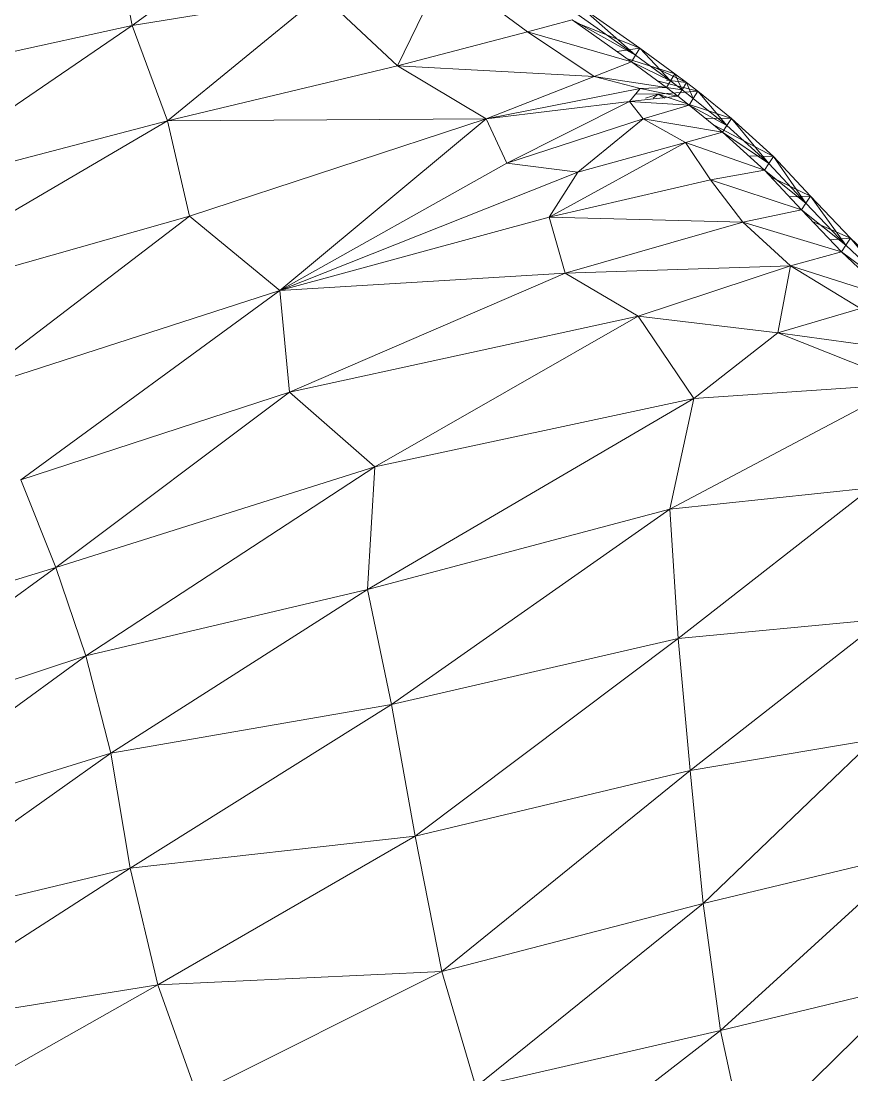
# Model space of a CAD drawing. Header units: millimetres. Extents: x -8591 to 7092, y -1621 to 14390.
# Drawn here: x -4763.1 to -4694.8, y 2988.5 to 3075.2 of the extents above; entities that cross this region are included whole.
import ezdxf

# ---------------------------------------------------------------- set-up
doc = ezdxf.new("R2010")
doc.units = ezdxf.units.MM
doc.layers.add('G-IMPT', color=8, linetype='Continuous', lineweight=9)
doc.layers.add('I-FURN', color=30, linetype='Continuous', lineweight=9)

# ---------------------------------------------------------------- blocks, each defined once
blk = doc.blocks.new('Artificial banana plant 1500mm - Family 4__C1-728657-Begane grond')
at = {"layer": 'G-IMPT'}
for p, q in [((-342.888, 426.482), (-341.158, 417.9)), ((-342.888, 426.482), (-341.158, 417.9)), ((-329.618, 426.429), (-341.158, 417.9)), ((-329.618, 426.429), (-341.158, 417.9)), ((-315.538, 422.467), (-319.368, 414.583)), ((-315.538, 422.467), (-319.368, 414.583)), ((-315.538, 422.467), (-308.668, 417.385)), ((-315.538, 422.467), (-308.668, 417.385)), ((-325.598, 420.443), (-341.158, 417.9)), ((-325.598, 420.443), (-341.158, 417.9)), ((-325.598, 420.443), (-338.278, 410.076)), ((-325.598, 420.443), (-338.278, 410.076)), ((-325.598, 420.443), (-319.368, 414.583)), ((-325.598, 420.443), (-319.368, 414.583)), ((-304.688, 418.921), (-299.788, 415.459)), ((-299.788, 415.459), (-304.688, 418.921)), ((-299.448, 416.044), (-304.358, 419.497)), ((-299.448, 416.044), (-304.358, 419.497)), ((-299.788, 415.459), (-304.358, 419.497)), ((-299.788, 415.459), (-304.358, 419.497)), ((-341.158, 417.9), (-362.108, 413.36)), ((-341.158, 417.9), (-362.108, 413.36)), ((-361.558, 403.99), (-341.158, 417.9)), ((-361.558, 403.99), (-341.158, 417.9)), ((-338.278, 410.076), (-341.158, 417.9)), ((-338.278, 410.076), (-341.158, 417.9)), ((-305.008, 418.386), (-308.668, 417.385)), ((-305.008, 418.386), (-308.668, 417.385)), ((-305.008, 418.386), (-299.788, 415.459)), ((-305.008, 418.386), (-299.788, 415.459)), ((-305.008, 418.386), (-300.118, 414.918)), ((-305.008, 418.386), (-300.118, 414.918)), ((-299.448, 416.044), (-304.697, 418.166)), ((-299.448, 416.044), (-304.697, 418.166)), ((-308.668, 417.385), (-319.368, 414.583)), ((-308.668, 417.385), (-319.368, 414.583)), ((-300.118, 414.918), (-308.668, 417.385)), ((-300.118, 414.918), (-308.668, 417.385)), ((-308.668, 417.385), (-303.178, 413.709)), ((-308.668, 417.385), (-303.178, 413.709)), ((-299.448, 416.044), (-301.327, 415.775)), ((-299.448, 416.044), (-301.327, 415.775)), ((-299.788, 415.459), (-300.118, 414.918)), ((-299.788, 415.459), (-300.118, 414.918)), ((-299.448, 416.044), (-299.788, 415.459)), ((-299.448, 416.044), (-299.788, 415.459)), ((-299.788, 415.459), (-296.918, 413.353)), ((-296.918, 413.353), (-299.788, 415.459)), ((-296.558, 413.94), (-299.448, 416.044)), ((-296.558, 413.94), (-299.448, 416.044)), ((-296.918, 413.353), (-299.448, 416.044)), ((-296.918, 413.353), (-299.448, 416.044)), ((-319.368, 414.583), (-338.278, 410.076)), ((-319.368, 414.583), (-338.278, 410.076)), ((-303.178, 413.709), (-319.368, 414.583)), ((-303.178, 413.709), (-319.368, 414.583)), ((-319.368, 414.583), (-312.068, 410.224)), ((-319.368, 414.583), (-312.068, 410.224)), ((-300.118, 414.918), (-303.178, 413.709)), ((-300.118, 414.918), (-303.178, 413.709)), ((-296.558, 413.94), (-300.521, 415.203)), ((-296.558, 413.94), (-300.521, 415.203)), ((-300.118, 414.918), (-296.918, 413.353)), ((-300.118, 414.918), (-296.918, 413.353)), ((-300.118, 414.918), (-297.248, 412.808)), ((-300.118, 414.918), (-297.248, 412.808)), ((-295.608, 413.222), (-298.348, 414.499)), ((-295.608, 413.222), (-298.348, 414.499)), ((-303.178, 413.709), (-312.068, 410.224)), ((-303.178, 413.709), (-312.068, 410.224)), ((-297.248, 412.808), (-303.178, 413.709)), ((-297.248, 412.808), (-303.178, 413.709)), ((-303.178, 413.709), (-299.408, 412.739)), ((-303.178, 413.709), (-299.408, 412.739)), ((-296.558, 413.94), (-296.918, 413.353)), ((-296.558, 413.94), (-296.918, 413.353)), ((-295.608, 413.222), (-296.558, 413.94)), ((-295.608, 413.222), (-296.558, 413.94)), ((-295.968, 412.633), (-296.558, 413.94)), ((-295.968, 412.633), (-296.558, 413.94)), ((-299.408, 412.739), (-312.068, 410.224)), ((-299.408, 412.739), (-312.068, 410.224)), ((-299.408, 412.739), (-300.298, 411.67)), ((-299.408, 412.739), (-300.298, 411.67)), ((-297.248, 412.808), (-299.408, 412.739)), ((-297.248, 412.808), (-299.408, 412.739)), ((-296.308, 412.087), (-299.408, 412.739)), ((-296.308, 412.087), (-299.408, 412.739)), ((-294.678, 412.5), (-298.009, 413.367)), ((-294.678, 412.5), (-298.009, 413.367)), ((-296.918, 413.353), (-297.248, 412.808)), ((-296.918, 413.353), (-297.248, 412.808)), ((-297.248, 412.808), (-295.968, 412.633)), ((-297.248, 412.808), (-295.968, 412.633)), ((-297.248, 412.808), (-296.308, 412.087)), ((-297.248, 412.808), (-296.308, 412.087)), ((-295.608, 413.222), (-297.238, 413.422)), ((-295.608, 413.222), (-297.238, 413.422)), ((-296.918, 413.353), (-295.968, 412.633)), ((-295.968, 412.633), (-296.918, 413.353)), ((-295.608, 413.222), (-295.968, 412.633)), ((-295.608, 413.222), (-295.968, 412.633)), ((-294.678, 412.5), (-295.608, 413.222)), ((-294.678, 412.5), (-295.608, 413.222)), ((-295.038, 411.911), (-295.608, 413.222)), ((-295.038, 411.911), (-295.608, 413.222)), ((-296.308, 412.087), (-300.298, 411.67)), ((-296.308, 412.087), (-300.298, 411.67)), ((-297.938, 412.254), (-299.788, 412.282)), ((-297.938, 412.254), (-299.788, 412.282)), ((-297.938, 412.254), (-298.973, 411.937)), ((-297.938, 412.254), (-298.973, 411.937)), ((-297.938, 412.254), (-298.344, 411.937)), ((-297.938, 412.254), (-298.344, 411.937)), ((-294.678, 412.5), (-297.938, 412.254)), ((-294.678, 412.5), (-297.938, 412.254)), ((-291.908, 410.265), (-297.938, 412.254)), ((-291.908, 410.265), (-297.938, 412.254)), ((-297.374, 411.937), (-297.938, 412.254)), ((-297.374, 411.937), (-297.938, 412.254)), ((-295.968, 412.633), (-296.308, 412.087)), ((-295.968, 412.633), (-296.308, 412.087)), ((-296.308, 412.087), (-295.378, 411.364)), ((-296.308, 412.087), (-295.378, 411.364)), ((-295.968, 412.633), (-295.038, 411.911)), ((-295.038, 411.911), (-295.968, 412.633)), ((-295.038, 411.911), (-295.378, 411.364)), ((-295.038, 411.911), (-295.378, 411.364)), ((-294.678, 412.5), (-295.038, 411.911)), ((-294.678, 412.5), (-295.038, 411.911)), ((-295.038, 411.911), (-292.278, 409.676)), ((-292.278, 409.676), (-295.038, 411.911)), ((-291.908, 410.265), (-294.678, 412.5)), ((-291.908, 410.265), (-294.678, 412.5)), ((-292.278, 409.676), (-294.678, 412.5)), ((-292.278, 409.676), (-294.678, 412.5)), ((-300.298, 411.67), (-312.068, 410.224)), ((-300.298, 411.67), (-312.068, 410.224)), ((-300.298, 411.67), (-310.368, 406.584)), ((-300.298, 411.67), (-310.368, 406.584)), ((-295.378, 411.364), (-300.298, 411.67)), ((-295.378, 411.364), (-300.298, 411.67)), ((-300.298, 411.67), (-299.158, 410.243)), ((-300.298, 411.67), (-299.158, 410.243)), ((-295.378, 411.364), (-299.158, 410.243)), ((-295.378, 411.364), (-299.158, 410.243)), ((-295.378, 411.364), (-292.278, 409.676)), ((-295.378, 411.364), (-292.278, 409.676)), ((-295.378, 411.364), (-292.628, 409.129)), ((-295.378, 411.364), (-292.628, 409.129)), ((-365.948, 393.823), (-338.278, 410.076)), ((-365.948, 393.823), (-338.278, 410.076)), ((-338.278, 410.076), (-361.558, 403.99)), ((-338.278, 410.076), (-361.558, 403.99)), ((-312.068, 410.224), (-338.278, 410.076)), ((-312.068, 410.224), (-338.278, 410.076)), ((-336.458, 402.236), (-338.278, 410.076)), ((-336.458, 402.236), (-338.278, 410.076)), ((-312.068, 410.224), (-336.458, 402.236)), ((-312.068, 410.224), (-336.458, 402.236)), ((-312.068, 410.224), (-329.018, 396.117)), ((-312.068, 410.224), (-329.018, 396.117)), ((-312.068, 410.224), (-310.368, 406.584)), ((-312.068, 410.224), (-310.368, 406.584)), ((-299.158, 410.243), (-310.368, 406.584)), ((-299.158, 410.243), (-310.368, 406.584)), ((-299.158, 410.243), (-304.528, 405.853)), ((-299.158, 410.243), (-304.528, 405.853)), ((-292.628, 409.129), (-299.158, 410.243)), ((-292.628, 409.129), (-299.158, 410.243)), ((-299.158, 410.243), (-295.678, 408.292)), ((-299.158, 410.243), (-295.678, 408.292)), ((-291.908, 410.265), (-294.045, 410.281)), ((-291.908, 410.265), (-294.045, 410.281)), ((-291.908, 410.265), (-292.278, 409.676)), ((-291.908, 410.265), (-292.278, 409.676)), ((-288.458, 407.141), (-291.908, 410.265)), ((-288.458, 407.141), (-291.908, 410.265)), ((-288.838, 406.551), (-291.908, 410.265)), ((-288.838, 406.551), (-291.908, 410.265)), ((-288.458, 407.141), (-293.336, 409.705)), ((-288.458, 407.141), (-293.336, 409.705)), ((-292.278, 409.676), (-292.628, 409.129)), ((-292.278, 409.676), (-292.628, 409.129)), ((-292.278, 409.676), (-288.838, 406.551)), ((-288.838, 406.551), (-292.278, 409.676)), ((-292.628, 409.129), (-295.678, 408.292)), ((-292.628, 409.129), (-295.678, 408.292)), ((-292.628, 409.129), (-288.838, 406.551)), ((-292.628, 409.129), (-288.838, 406.551)), ((-292.628, 409.129), (-289.188, 406.005)), ((-292.628, 409.129), (-289.188, 406.005)), ((-295.678, 408.292), (-306.878, 402.145)), ((-295.678, 408.292), (-306.878, 402.145)), ((-295.678, 408.292), (-304.528, 405.853)), ((-295.678, 408.292), (-304.528, 405.853)), ((-289.188, 406.005), (-295.678, 408.292)), ((-289.188, 406.005), (-295.678, 408.292)), ((-295.678, 408.292), (-293.618, 405.225)), ((-295.678, 408.292), (-293.618, 405.225)), ((-310.368, 406.584), (-329.018, 396.117)), ((-310.368, 406.584), (-329.018, 396.117)), ((-310.368, 406.584), (-304.528, 405.853)), ((-310.368, 406.584), (-304.528, 405.853)), ((-288.458, 407.141), (-290.501, 407.197)), ((-288.458, 407.141), (-290.501, 407.197)), ((-288.458, 407.141), (-288.838, 406.551)), ((-288.458, 407.141), (-288.838, 406.551)), ((-285.398, 403.879), (-288.458, 407.141)), ((-285.398, 403.879), (-288.458, 407.141)), ((-285.778, 403.292), (-288.458, 407.141)), ((-285.778, 403.292), (-288.458, 407.141)), ((-304.528, 405.853), (-329.018, 396.117)), ((-304.528, 405.853), (-329.018, 396.117)), ((-304.528, 405.853), (-306.878, 402.145)), ((-304.528, 405.853), (-306.878, 402.145)), ((-289.188, 406.005), (-293.618, 405.225)), ((-289.188, 406.005), (-293.618, 405.225)), ((-288.838, 406.551), (-289.188, 406.005)), ((-288.838, 406.551), (-289.188, 406.005)), ((-289.188, 406.005), (-285.778, 403.292)), ((-289.188, 406.005), (-285.778, 403.292)), ((-289.188, 406.005), (-286.138, 402.746)), ((-289.188, 406.005), (-286.138, 402.746)), ((-288.838, 406.551), (-285.778, 403.292)), ((-285.778, 403.292), (-288.838, 406.551)), ((-293.618, 405.225), (-306.878, 402.145)), ((-293.618, 405.225), (-306.878, 402.145)), ((-286.138, 402.746), (-293.618, 405.225)), ((-286.138, 402.746), (-293.618, 405.225)), ((-293.618, 405.225), (-290.958, 401.742)), ((-293.618, 405.225), (-290.958, 401.742)), ((-285.398, 403.879), (-288.694, 405.477)), ((-285.398, 403.879), (-288.694, 405.477)), ((-285.398, 403.879), (-287.152, 403.83)), ((-285.398, 403.879), (-287.152, 403.83)), ((-285.778, 403.292), (-286.138, 402.746)), ((-285.778, 403.292), (-286.138, 402.746)), ((-285.398, 403.879), (-285.778, 403.292)), ((-285.398, 403.879), (-285.778, 403.292)), ((-285.778, 403.292), (-282.508, 399.831)), ((-282.508, 399.831), (-285.778, 403.292)), ((-282.118, 400.415), (-285.398, 403.879)), ((-282.118, 400.415), (-285.398, 403.879)), ((-282.508, 399.831), (-285.398, 403.879)), ((-282.508, 399.831), (-285.398, 403.879)), ((-286.138, 402.746), (-290.958, 401.742)), ((-286.138, 402.746), (-290.958, 401.742)), ((-286.138, 402.746), (-282.508, 399.831)), ((-286.138, 402.746), (-282.508, 399.831)), ((-286.138, 402.746), (-282.868, 399.286)), ((-286.138, 402.746), (-282.868, 399.286)), ((-365.948, 393.823), (-336.458, 402.236)), ((-365.948, 393.823), (-336.458, 402.236)), ((-355.728, 387.48), (-336.458, 402.236)), ((-355.728, 387.48), (-336.458, 402.236)), ((-336.458, 402.236), (-329.018, 396.117)), ((-336.458, 402.236), (-329.018, 396.117)), ((-306.878, 402.145), (-329.018, 396.117)), ((-306.878, 402.145), (-329.018, 396.117)), ((-290.958, 401.742), (-306.878, 402.145)), ((-290.958, 401.742), (-306.878, 402.145)), ((-306.878, 402.145), (-305.588, 397.543)), ((-306.878, 402.145), (-305.588, 397.543)), ((-290.958, 401.742), (-305.588, 397.543)), ((-290.958, 401.742), (-305.588, 397.543)), ((-282.868, 399.286), (-290.958, 401.742)), ((-282.868, 399.286), (-290.958, 401.742)), ((-290.958, 401.742), (-287.048, 398.136)), ((-290.958, 401.742), (-287.048, 398.136)), ((-282.118, 400.415), (-285.242, 401.798)), ((-282.118, 400.415), (-285.242, 401.798)), ((-282.118, 400.415), (-283.813, 400.286)), ((-282.118, 400.415), (-283.813, 400.286)), ((-282.508, 399.831), (-282.868, 399.286)), ((-282.508, 399.831), (-282.868, 399.286)), ((-282.118, 400.415), (-282.508, 399.831)), ((-282.118, 400.415), (-282.508, 399.831)), ((-282.508, 399.831), (-278.498, 396.047)), ((-278.498, 396.047), (-282.508, 399.831)), ((-278.118, 396.627), (-282.118, 400.415)), ((-278.118, 396.627), (-282.118, 400.415)), ((-278.498, 396.047), (-282.118, 400.415)), ((-278.498, 396.047), (-282.118, 400.415)), ((-282.868, 399.286), (-287.048, 398.136)), ((-282.868, 399.286), (-287.048, 398.136)), ((-282.868, 399.286), (-278.498, 396.047)), ((-282.868, 399.286), (-278.498, 396.047)), ((-282.868, 399.286), (-278.858, 395.511)), ((-282.868, 399.286), (-278.858, 395.511)), ((-287.048, 398.136), (-305.588, 397.543)), ((-287.048, 398.136), (-305.588, 397.543)), ((-287.048, 398.136), (-299.578, 394.013)), ((-287.048, 398.136), (-299.578, 394.013)), ((-287.048, 398.136), (-288.098, 392.621)), ((-287.048, 398.136), (-288.098, 392.621)), ((-278.858, 395.511), (-287.048, 398.136)), ((-278.858, 395.511), (-287.048, 398.136)), ((-287.048, 398.136), (-281.298, 394.635)), ((-287.048, 398.136), (-281.298, 394.635)), ((-305.588, 397.543), (-329.018, 396.117)), ((-305.588, 397.543), (-329.018, 396.117)), ((-305.588, 397.543), (-328.228, 387.748)), ((-305.588, 397.543), (-328.228, 387.748)), ((-305.588, 397.543), (-299.578, 394.013)), ((-305.588, 397.543), (-299.578, 394.013)), ((-355.728, 387.48), (-329.018, 396.117)), ((-355.728, 387.48), (-329.018, 396.117)), ((-329.018, 396.117), (-350.318, 380.535)), ((-329.018, 396.117), (-350.318, 380.535)), ((-329.018, 396.117), (-328.228, 387.748)), ((-329.018, 396.117), (-328.228, 387.748)), ((-281.298, 394.635), (-288.098, 392.621)), ((-281.298, 394.635), (-288.098, 392.621)), ((-299.578, 394.013), (-328.228, 387.748)), ((-299.578, 394.013), (-328.228, 387.748)), ((-299.578, 394.013), (-321.218, 381.614)), ((-299.578, 394.013), (-321.218, 381.614)), ((-299.578, 394.013), (-288.098, 392.621)), ((-299.578, 394.013), (-288.098, 392.621)), ((-299.578, 394.013), (-294.998, 387.237)), ((-299.578, 394.013), (-294.998, 387.237)), ((-288.098, 392.621), (-294.998, 387.237)), ((-288.098, 392.621), (-294.998, 387.237)), ((-277.988, 391.252), (-288.098, 392.621)), ((-277.988, 391.252), (-288.098, 392.621)), ((-277.528, 388.431), (-288.098, 392.621)), ((-277.528, 388.431), (-288.098, 392.621)), ((-277.528, 388.431), (-296.978, 378.122)), ((-277.528, 388.431), (-296.978, 378.122)), ((-277.528, 388.431), (-294.998, 387.237)), ((-277.528, 388.431), (-294.998, 387.237)), ((-328.228, 387.748), (-350.318, 380.535)), ((-328.228, 387.748), (-350.318, 380.535)), ((-328.228, 387.748), (-347.458, 373.314)), ((-328.228, 387.748), (-347.458, 373.314)), ((-328.228, 387.748), (-321.218, 381.614)), ((-328.228, 387.748), (-321.218, 381.614)), ((-294.998, 387.237), (-321.838, 371.514)), ((-294.998, 387.237), (-321.838, 371.514)), ((-294.998, 387.237), (-321.218, 381.614)), ((-294.998, 387.237), (-321.218, 381.614)), ((-294.998, 387.237), (-296.978, 378.122)), ((-294.998, 387.237), (-296.978, 378.122)), ((-321.218, 381.614), (-347.458, 373.314)), ((-321.218, 381.614), (-347.458, 373.314)), ((-321.218, 381.614), (-344.968, 366.059)), ((-321.218, 381.614), (-344.968, 366.059)), ((-321.218, 381.614), (-321.838, 371.514)), ((-321.218, 381.614), (-321.838, 371.514)), ((-350.318, 380.535), (-347.458, 373.314)), ((-350.318, 380.535), (-347.458, 373.314)), ((-296.978, 378.122), (-280.428, 379.893)), ((-296.978, 378.122), (-280.428, 379.893)), ((-280.428, 379.893), (-296.288, 367.5)), ((-280.428, 379.893), (-296.288, 367.5)), ((-296.978, 378.122), (-321.838, 371.514)), ((-296.978, 378.122), (-321.838, 371.514)), ((-296.978, 378.122), (-319.848, 362.06)), ((-296.978, 378.122), (-319.848, 362.06)), ((-296.978, 378.122), (-296.288, 367.5)), ((-296.978, 378.122), (-296.288, 367.5)), ((-347.458, 373.314), (-367.198, 367.27)), ((-347.458, 373.314), (-367.198, 367.27)), ((-347.458, 373.314), (-366.888, 359.246)), ((-347.458, 373.314), (-366.888, 359.246)), ((-347.458, 373.314), (-344.968, 366.059)), ((-347.458, 373.314), (-344.968, 366.059)), ((-321.838, 371.514), (-344.968, 366.059)), ((-321.838, 371.514), (-344.968, 366.059)), ((-321.838, 371.514), (-342.938, 358.062)), ((-321.838, 371.514), (-342.938, 358.062)), ((-321.838, 371.514), (-319.848, 362.06)), ((-321.838, 371.514), (-319.848, 362.06)), ((-296.288, 367.5), (-279.398, 369.076)), ((-296.288, 367.5), (-279.398, 369.076)), ((-279.398, 369.076), (-295.308, 356.636)), ((-279.398, 369.076), (-295.308, 356.636)), ((-319.848, 362.06), (-296.288, 367.5)), ((-319.848, 362.06), (-296.288, 367.5)), ((-296.288, 367.5), (-317.908, 351.232)), ((-296.288, 367.5), (-317.908, 351.232)), ((-296.288, 367.5), (-295.308, 356.636)), ((-296.288, 367.5), (-295.308, 356.636)), ((-344.968, 366.059), (-364.963, 359.463)), ((-344.968, 366.059), (-364.963, 359.463)), ((-344.968, 366.059), (-362.823, 353.066)), ((-344.968, 366.059), (-362.823, 353.066)), ((-344.968, 366.059), (-342.938, 358.062)), ((-344.968, 366.059), (-342.938, 358.062)), ((-319.848, 362.06), (-342.938, 358.062)), ((-319.848, 362.06), (-342.938, 358.062)), ((-319.848, 362.06), (-341.338, 348.6)), ((-319.848, 362.06), (-341.338, 348.6)), ((-319.848, 362.06), (-317.908, 351.232)), ((-319.848, 362.06), (-317.908, 351.232)), ((-280.178, 359.187), (-295.308, 356.636)), ((-280.178, 359.187), (-295.308, 356.636)), ((-280.178, 359.187), (-294.228, 345.684)), ((-280.178, 359.187), (-294.228, 345.684)), ((-342.938, 358.062), (-362.428, 351.96)), ((-342.938, 358.062), (-362.428, 351.96)), ((-342.938, 358.062), (-360.41, 345.647)), ((-342.938, 358.062), (-360.41, 345.647)), ((-342.938, 358.062), (-341.338, 348.6)), ((-342.938, 358.062), (-341.338, 348.6)), ((-317.908, 351.232), (-295.308, 356.636)), ((-317.908, 351.232), (-295.308, 356.636)), ((-295.308, 356.636), (-315.718, 340.102)), ((-295.308, 356.636), (-315.718, 340.102)), ((-295.308, 356.636), (-294.228, 345.684)), ((-295.308, 356.636), (-294.228, 345.684)), ((-341.338, 348.6), (-317.908, 351.232)), ((-341.338, 348.6), (-317.908, 351.232)), ((-317.908, 351.232), (-339.048, 339)), ((-317.908, 351.232), (-339.048, 339)), ((-317.908, 351.232), (-315.718, 340.102)), ((-317.908, 351.232), (-315.718, 340.102)), ((-276.718, 349.919), (-294.228, 345.684)), ((-276.718, 349.919), (-294.228, 345.684)), ((-276.718, 349.919), (-292.808, 335.253)), ((-276.718, 349.919), (-292.808, 335.253)), ((-341.338, 348.6), (-360.087, 344.087)), ((-341.338, 348.6), (-360.087, 344.087)), ((-341.338, 348.6), (-358.196, 337.754)), ((-341.338, 348.6), (-358.196, 337.754)), ((-341.338, 348.6), (-339.048, 339)), ((-341.338, 348.6), (-339.048, 339)), ((-294.228, 345.684), (-315.718, 340.102)), ((-294.228, 345.684), (-315.718, 340.102)), ((-294.228, 345.684), (-312.928, 330.6)), ((-294.228, 345.684), (-312.928, 330.6)), ((-294.228, 345.684), (-292.808, 335.253)), ((-294.228, 345.684), (-292.808, 335.253)), ((-339.048, 339), (-315.718, 340.102)), ((-339.048, 339), (-315.718, 340.102)), ((-315.718, 340.102), (-335.848, 330.016)), ((-315.718, 340.102), (-335.848, 330.016)), ((-315.718, 340.102), (-312.928, 330.6)), ((-315.718, 340.102), (-312.928, 330.6)), ((-357.955, 335.974), (-339.048, 339)), ((-357.955, 335.974), (-339.048, 339)), ((-339.048, 339), (-355.472, 329.728)), ((-339.048, 339), (-355.472, 329.728)), ((-339.048, 339), (-335.848, 330.016)), ((-339.048, 339), (-335.848, 330.016)), ((-277.228, 339.006), (-292.808, 335.253)), ((-277.228, 339.006), (-292.808, 335.253)), ((-277.228, 339.006), (-290.728, 325.734)), ((-277.228, 339.006), (-290.728, 325.734)), ((-292.808, 335.253), (-312.928, 330.6)), ((-292.808, 335.253), (-312.928, 330.6)), ((-292.808, 335.253), (-309.778, 322.108)), ((-292.808, 335.253), (-309.778, 322.108)), ((-292.808, 335.253), (-290.728, 325.734)), ((-292.808, 335.253), (-290.728, 325.734))]:
    blk.add_line(p, q, dxfattribs=at)
blk = doc.blocks.new('Artificial banana plant 1500mm - Family 4__C2-728658-Begane grond')
blk.add_blockref('Artificial banana plant 1500mm - Family 4__C1-728657-Begane grond', (0, 0))
blk = doc.blocks.new('Artificial banana plant 1500mm - Family 4-728656-Begane grond')
blk.add_blockref('Artificial banana plant 1500mm - Family 4__C2-728658-Begane grond', (0, 0))
blk = doc.blocks.new('Artificial banana plant 1500mm - Ny märkning-728662-Begane grond')
blk.add_blockref('Artificial banana plant 1500mm - Family 4-728656-Begane grond', (0, 0))

msp = doc.modelspace()

# ---------------------------------------------------------------- block references
at = {"layer": 'I-FURN'}
msp.add_blockref('Artificial banana plant 1500mm - Ny märkning-728662-Begane grond', (-4412.758, 2656.875), dxfattribs=at)

doc.saveas('drawing.dxf')
